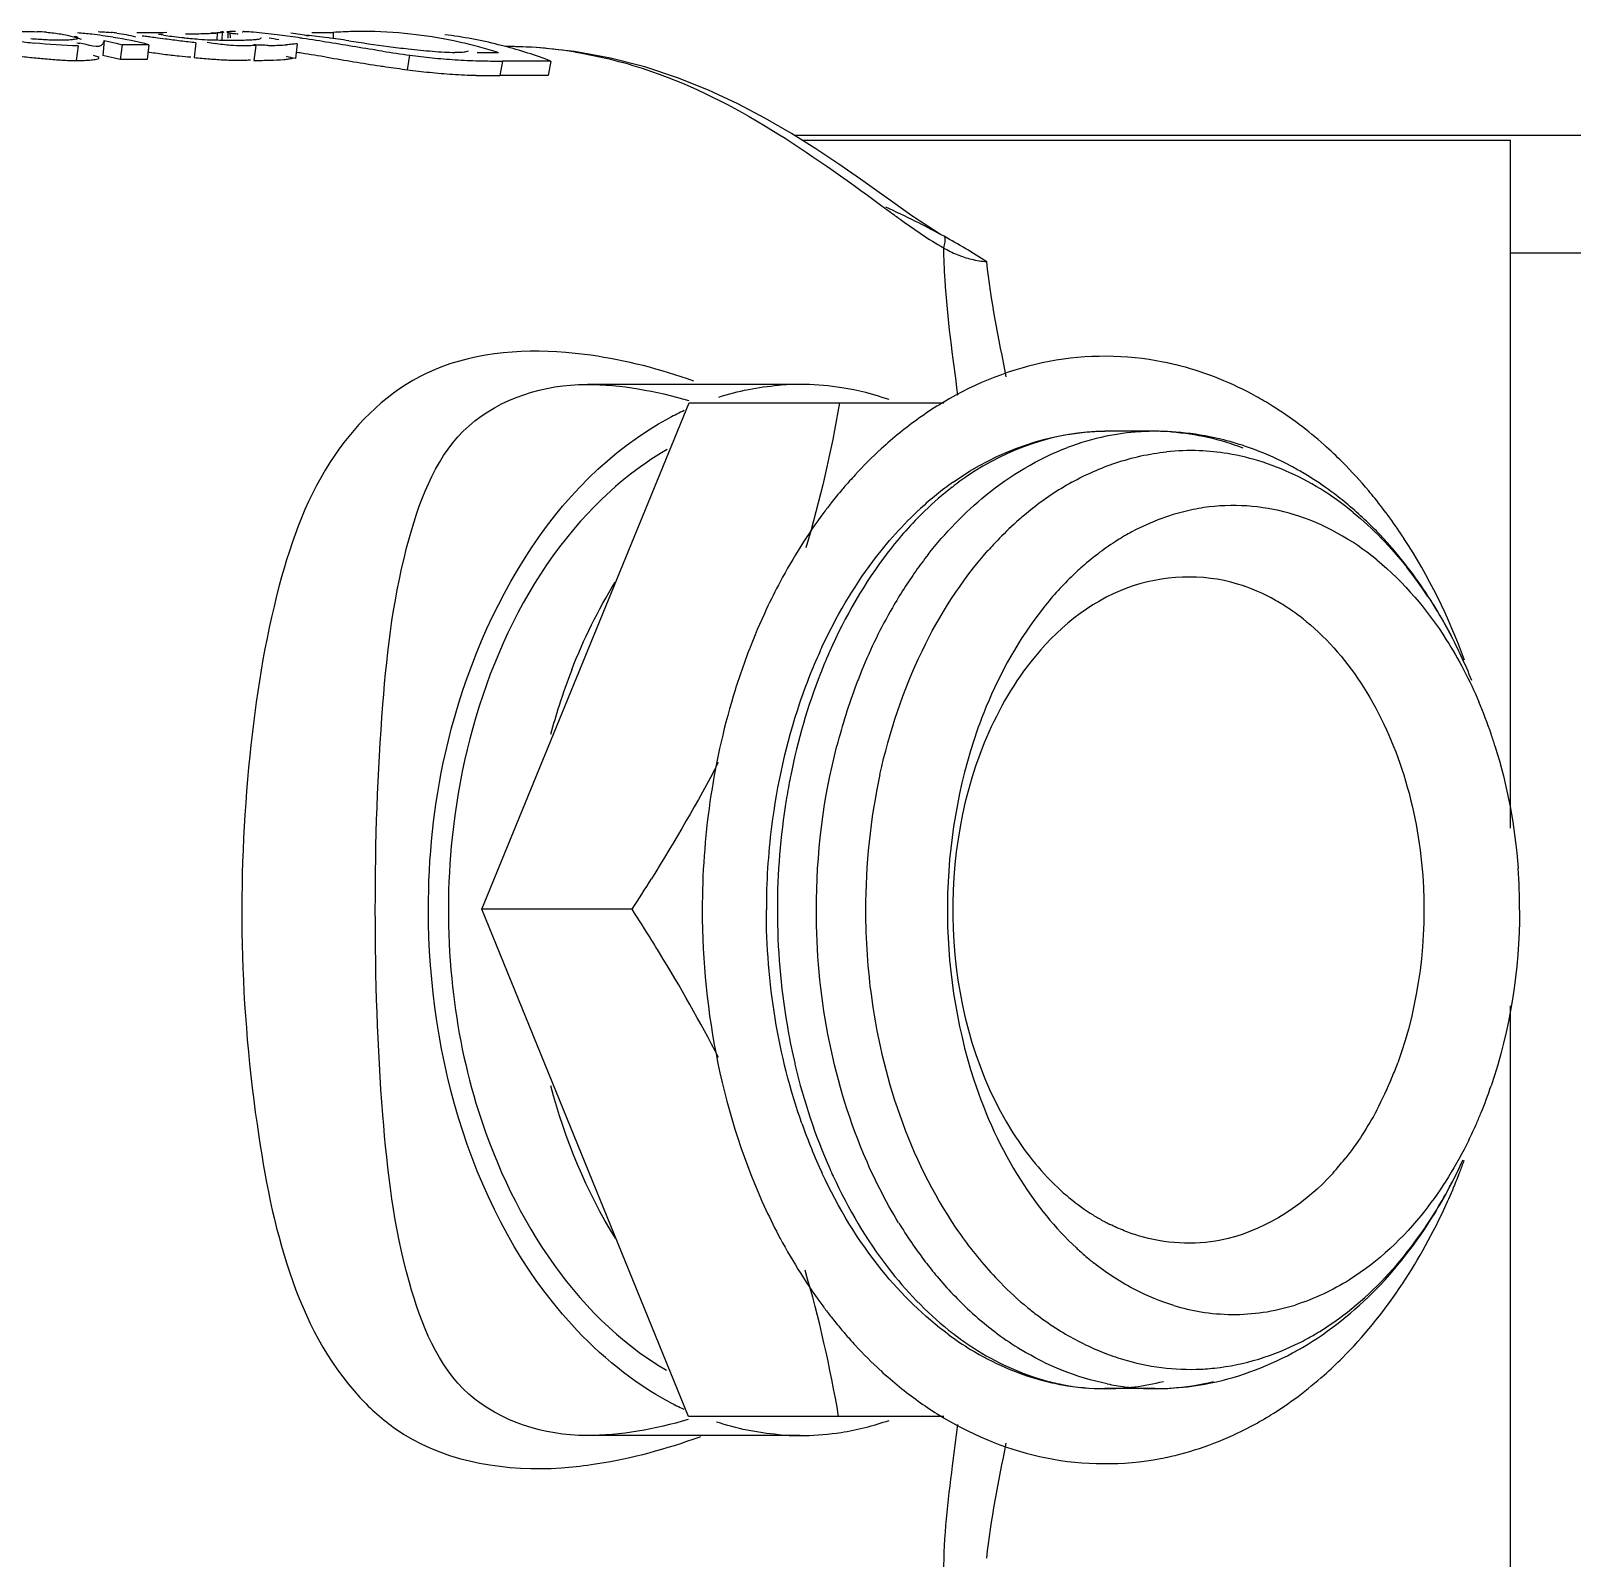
# Model space of a CAD drawing. Header units: millimetres. Extents: x 0 to 10500, y 0 to 7425.
# Drawn here: x 2777.8 to 2818.85, y 1739.97 to 1780.65 of the extents above; entities that cross this region are included whole.
import ezdxf

# ---------------------------------------------------------------- set-up
doc = ezdxf.new("R2010")
doc.units = ezdxf.units.MM
doc.header["$LTSCALE"] = 577.5
doc.layers.get('0').update_dxf_attribs({"linetype": 'CONTINUOUS'})

msp = doc.modelspace()

# ---------------------------------------------------------------- linework, layer by layer
at = {"color": 6, "linetype": 'Continuous'}
for p, q in [((2779.75, 1780.387), (2779.71, 1779.991)), ((2779.75, 1780.387), (2779.909, 1780.353)), ((2779.909, 1780.353), (2780.067, 1780.317)), ((2781.378, 1780.428), (2781.17, 1780.456)), ((2781.304, 1780.549), (2781.193, 1780.548)), ((2781.333, 1780.53), (2781.193, 1780.548)), ((2782.761, 1780.582), (2782.753, 1780.405)), ((2782.894, 1780.406), (2782.9, 1780.604)), ((2783.038, 1780.61), (2783.042, 1780.45)), ((2783.038, 1780.61), (2783.098, 1780.59)), ((2783.098, 1780.59), (2783.104, 1780.462)), ((2785.279, 1780.605), (2785.852, 1780.605)), ((2785.858, 1780.444), (2785.852, 1780.605)), ((2779.056, 1780.249), (2779.005, 1779.855)), ((2779.865, 1779.958), (2779.71, 1779.991)), ((2780.021, 1779.923), (2779.865, 1779.958)), ((2780.067, 1780.317), (2780.225, 1780.279)), ((2780.225, 1780.279), (2780.176, 1779.885)), ((2780.94, 1780.279), (2780.225, 1780.279)), ((2780.94, 1780.279), (2780.891, 1779.885)), ((2782.191, 1780.331), (2782.145, 1779.936)), ((2783.787, 1780.254), (2783.736, 1779.86)), ((2784.891, 1780.302), (2784.844, 1779.907)), ((2787.825, 1779.61), (2787.89, 1780)), ((2790.253, 1780.065), (2789.68, 1780.065)), ((2791.265, 1780.204), (2790.436, 1780.231)), ((2792.275, 1780.098), (2791.265, 1780.204)), ((2793.234, 1779.922), (2792.275, 1780.098)), ((2780.176, 1779.885), (2780.021, 1779.923)), ((2780.891, 1779.885), (2780.176, 1779.885)), ((2790.36, 1779.842), (2790.287, 1779.455)), ((2791.648, 1779.842), (2790.36, 1779.842)), ((2791.648, 1779.842), (2791.575, 1779.455)), ((2794.146, 1779.686), (2793.234, 1779.922)), ((2795.014, 1779.399), (2794.146, 1779.686)), ((2791.575, 1779.455), (2790.287, 1779.455)), ((2795.84, 1779.068), (2795.014, 1779.399)), ((2796.624, 1778.702), (2795.84, 1779.068)), ((2797.362, 1778.313), (2796.624, 1778.702)), ((2798.055, 1777.91), (2797.362, 1778.313)), ((2798.704, 1777.503), (2798.055, 1777.91)), ((2798.341, 1777.731), (2817.203, 1777.731)), ((2799.311, 1777.098), (2798.704, 1777.503)), ((2817.203, 1759.41), (2817.203, 1777.731)), ((2799.89, 1776.695), (2799.311, 1777.098)), ((2800.392, 1776.337), (2799.89, 1776.695)), ((2800.752, 1776.08), (2800.392, 1776.337)), ((2801.26, 1775.72), (2800.752, 1776.08)), ((2802.023, 1775.226), (2801.26, 1775.72)), ((2802.118, 1775.174), (2802.023, 1775.226)), ((2817.203, 1774.731), (2830.557, 1774.731)), ((2792.59, 1771.231), (2792.603, 1771.231)), ((2798.284, 1771.231), (2792.62, 1771.231)), ((2789.807, 1757.25), (2795.33, 1770.74)), ((2795.33, 1770.74), (2799.333, 1770.74)), ((2799.333, 1770.74), (2802.114, 1770.736)), ((2807.732, 1769.981), (2806.4, 1769.981)), ((2795.307, 1743.74), (2789.807, 1757.25)), ((2793.81, 1757.25), (2789.807, 1757.25)), ((2817.203, 1736.731), (2817.203, 1754.676)), ((2807.732, 1744.481), (2806.4, 1744.481)), ((2799.31, 1743.74), (2795.307, 1743.74)), ((2802.114, 1743.736), (2799.31, 1743.74)), ((2792.594, 1743.231), (2792.587, 1743.231)), ((2798.284, 1743.231), (2792.609, 1743.231))]:
    msp.add_line(p, q, dxfattribs=at)
at = {"color": 7, "linetype": 'Continuous'}
msp.add_line((2798.122, 1777.868), (2830.94, 1777.868), dxfattribs=at)
at = {"color": 6, "linetype": 'Continuous'}
for centre, radius, start, end in [((2780.159, 1801.928), 21.725, 262.8431, 263.9798), ((2778.764, 1791.798), 11.397, 265.1243, 267.0712), ((2777.722, 1774.163), 6.465, 85.654, 87.8852), ((2778.686, 1790.21), 9.807, 267.0511, 268.1668), ((2778.076, 1768.848), 11.784, 83.4524, 85.3153), ((2778.066, 1768.762), 11.87, 80.66, 83.451), ((2779.545, 1776.36), 4.263, 82.672, 84.7634), ((2778.032, 1768.563), 12.071, 76.0606, 80.6534), ((2775.897, 1741.275), 39.534, 82.3354, 82.6006), ((2783.637, 1796.544), 16.176, 263.4959, 263.8683), ((2783.345, 1793.817), 13.434, 263.8641, 264.4199), ((2782.99, 1790.115), 9.715, 264.3828, 265.7526), ((2782.989, 1790.242), 9.842, 265.8106, 267.5856), ((2783.041, 1791.582), 11.182, 267.6116, 269.2683), ((2782.483, 1793.074), 12.481, 270.4972, 271.2484), ((2783.108, 1796.298), 15.899, 269.2429, 269.7834), ((2783.15, 1806.768), 26.369, 269.7778, 270.0131), ((2781.521, 1757.443), 23.273, 83.0119, 83.7905), ((2781.953, 1767.962), 12.684, 78.8643, 80.0727), ((2783.621, 1772.642), 8.02, 80.4118, 82.1028), ((2779.58, 1744.871), 35.993, 81.2694, 81.4726), ((2783.217, 1770.237), 10.459, 79.0402, 80.4224), ((2774.299, 1711.009), 70.264, 80.62828, 81.20402), ((2768.631, 1664.12), 117.592, 81.37722, 81.65306), ((2786.636, 1768.905), 11.726, 92.5577, 93.8351), ((2786.636, 1768.918), 11.713, 91.2795, 92.5577), ((2786.636, 1768.931), 11.7, 90.0001, 91.2795), ((2786.634, 1768.887), 11.744, 83.765, 89.9929), ((2786.612, 1768.7), 11.932, 78.1683, 83.7552), ((2787.35, 1768.618), 12.015, 76.0529, 82.9621), ((2786.563, 1768.461), 12.176, 75.4439, 78.1734), ((2781.226, 1812.48), 32.72, 263.3215, 264.0506), ((2780.421, 1792.824), 12.575, 263.6063, 263.9623), ((2782.555, 1788.258), 8.319, 264.4149, 266.5874), ((2783.857, 1787.721), 7.502, 259.5084, 261.1428), ((2784.193, 1786.196), 5.936, 269.2335, 269.9954), ((2784.196, 1785.514), 5.254, 269.9615, 274.4124), ((2782.08, 1768.382), 11.852, 76.5161, 77.7055), ((2779.878, 1746.426), 34.014, 81.334, 81.5852), ((2775.213, 1716.285), 64.513, 80.65375, 81.2714), ((2792.638, 1815.382), 35.699, 261.1792, 262.3572), ((2790.333, 1802.822), 22.791, 262.4062, 263.7395), ((2790.553, 1800.113), 20.289, 262.4594, 264.1358), ((2789.087, 1783.089), 3.014, 269.9533, 271.6442), ((2786.53, 1768.332), 12.309, 74.8006, 75.4476), ((2786.496, 1768.211), 12.435, 72.4157, 74.7977), ((2787.296, 1768.386), 12.253, 75.3174, 76.0683), ((2787.208, 1768.074), 12.577, 69.3291, 75.2928), ((2790.427, 1768.606), 11.625, 80.7338, 89.9605), ((2780.319, 1803.736), 23.929, 264.0391, 264.992), ((2784.085, 1799.803), 19.961, 264.4253, 265.6205), ((2783.687, 1794.512), 14.656, 265.5925, 267.1641), ((2794.079, 1825.336), 46.153, 261.3024, 261.4949), ((2792.162, 1812.371), 33.046, 261.4571, 262.4585), ((2790.454, 1799.682), 20.243, 262.5373, 264.2132), ((2790.168, 1796.794), 17.34, 264.1932, 266.2326), ((2790.252, 1797.118), 17.279, 264.1147, 266.1695), ((2790.134, 1795.626), 15.783, 266.235, 268.5208), ((2790.281, 1801.609), 21.767, 268.5396, 269.8443), ((2790.356, 1816.171), 36.329, 269.7889, 270.0063), ((2790.059, 1795.416), 15.958, 266.2965, 268.549), ((2790.218, 1802.122), 22.667, 268.578, 269.9339), ((2790.285, 1818.569), 39.113, 269.863, 270.003), ((2792.331, 1757.497), 20.205, 63.4584, 65.9582), ((2792.168, 1757.165), 20.574, 61.3806, 63.4644), ((2792.186, 1757.202), 20.534, 57.3776, 61.0718), ((2791.124, 1760.886), 11.231, 81.8794, 85.3119), ((2806.372, 1763.899), 8.084, 75.3584, 78.7021), ((2798.282, 1764.247), 6.984, 90.0164, 94.7493), ((2798.282, 1764.23), 7.001, 88.9634, 90.0174), ((2798.278, 1764.151), 7.079, 80.9432, 88.9442), ((2798.23, 1763.884), 7.351, 70.7586, 80.8972), ((2798.626, 1763.141), 8.148, 114.8773, 117.9544), ((2807.273, 1762.137), 10.051, 121.6887, 129.1255), ((2806.965, 1762.613), 9.484, 120.8193, 121.6187), ((2805.864, 1762.661), 9.427, 57.9768, 61.0492), ((2807.785, 1761.493), 10.873, 129.0774, 132.4644), ((2807.805, 1763.207), 6.781, 101.6741, 110.6977), ((2807.742, 1763.498), 6.483, 93.7482, 101.6463), ((2807.733, 1763.612), 6.369, 90.01, 93.7321), ((2807.732, 1762.608), 7.373, 87.6652, 89.9995), ((2807.732, 1763.615), 6.366, 85.9466, 90.0053), ((2807.727, 1762.541), 7.44, 79.6209, 87.6516), ((2807.672, 1762.28), 7.707, 69.3921, 79.57), ((2808.264, 1760.974), 11.58, 132.4805, 137.3466), ((2808.678, 1763.351), 6.116, 87.8063, 95.9947), ((2808.674, 1763.291), 6.177, 80.7508, 87.7991), ((2808.642, 1763.103), 6.367, 71.9745, 80.7321), ((2807.513, 1761.861), 8.155, 61.8418, 69.3825), ((2804.722, 1761.169), 11.309, 44.9494, 48.3359), ((2808.481, 1762.627), 6.869, 63.3531, 71.9304), ((2807.352, 1761.549), 8.506, 59.5444, 61.8742), ((2807.181, 1761.266), 8.837, 54.131, 59.5173), ((2804.191, 1760.644), 12.056, 39.9889, 44.9319), ((2808.814, 1760.465), 12.329, 138.3412, 139.7742), ((2808.646, 1760.614), 12.104, 137.3183, 138.3399), ((2807.502, 1761.394), 8.876, 125.3902, 132.6536), ((2807.817, 1761.452), 8.925, 127.8804, 134.0815), ((2807.318, 1762.085), 8.119, 124.2836, 127.8379), ((2809.205, 1761.983), 7.594, 119.0078, 123.8855), ((2808.155, 1761.979), 7.595, 55.3663, 63.3489), ((2809.425, 1759.968), 13.117, 141.8259, 143.2459), ((2809.1, 1760.225), 12.702, 139.7782, 141.8293), ((2809.518, 1761.516), 8.156, 123.881, 128.2466), ((2806.89, 1760.86), 9.336, 50.9732, 54.1507), ((2807.816, 1761.478), 8.2, 50.6685, 55.4043), ((2806.497, 1760.386), 9.952, 44.2161, 50.9342), ((2803.748, 1760.265), 12.639, 38.8789, 40.0166), ((2803.097, 1759.754), 13.467, 33.1931, 38.8309), ((2810.183, 1760.719), 9.195, 131.2667, 135.8537), ((2809.903, 1761.032), 8.775, 130.048, 131.2401), ((2809.769, 1761.193), 8.566, 128.2262, 130.0505), ((2809.839, 1762.519), 5.487, 98.377, 101.4652), ((2809.776, 1762.341), 5.669, 73.1494, 74.3313), ((2810.228, 1761.518), 6.566, 118.238, 122.1226), ((2806.097, 1759.986), 10.517, 42.1433, 44.2546), ((2810.566, 1760.343), 9.731, 135.8348, 138.4201), ((2810.444, 1761.176), 6.97, 122.1386, 126.7951), ((2805.935, 1759.838), 10.737, 41.4292, 42.1481), ((2805.811, 1759.729), 10.902, 40.1003, 41.4276), ((2810.632, 1759.694), 11.357, 141.9252, 144.6918), ((2810.78, 1760.727), 7.531, 126.7962, 131.4258), ((2811.129, 1759.342), 11.965, 144.6942, 147.3532), ((2811.104, 1760.356), 8.024, 131.408, 134.3026), ((2805.771, 1759.496), 11.057, 33.4645, 38.3762), ((2811.673, 1758.559), 15.773, 151.9538, 154.9498), ((2811.708, 1758.971), 12.653, 147.3533, 150.0867), ((2812.499, 1758.177), 16.683, 154.9625, 159.0133), ((2812.757, 1758.386), 13.855, 150.1526, 157.8062), ((2803.737, 1758.334), 13.407, 24.4036, 30.6589), ((2807.914, 1760.211), 6.079, 50.69, 51.5778), ((2813.5, 1757.792), 17.756, 159.0117, 163.1795), ((2811.853, 1758.194), 14.323, 155.0613, 157.7437), ((2812.634, 1758.123), 14.829, 156.7023, 158.6009), ((2812.311, 1758.26), 14.478, 156.1965, 156.6968), ((2803.753, 1758.302), 13.404, 25.1208, 26.0647), ((2803.376, 1758.128), 13.82, 22.1694, 25.1109), ((2807.072, 1757.833), 15.96, 158.7027, 162.3335), ((2812.629, 1757.881), 15.159, 157.7562, 161.3197), ((2813.709, 1757.979), 14.889, 157.7408, 159.3222), ((2814.605, 1757.653), 15.842, 159.3639, 165.5701), ((2804.642, 1757.808), 12.726, 18.8437, 22.9525), ((2807.754, 1757.614), 16.677, 162.3303, 165.0807), ((2814.988, 1757.82), 12.701, 157.7501, 160.674), ((2804.199, 1757.653), 13.195, 17.4128, 18.8608), ((2815.116, 1757.363), 17.428, 168.5606, 170.3206), ((2817.013, 1757.244), 16.988, 167.781, 180.0448), ((2815.373, 1757.318), 17.69, 170.3171, 170.7345), ((2815.937, 1757.235), 18.26, 170.7612, 180.0118), ((2815.304, 1757.234), 17.92, 172.8953, 180.0084), ((2807.605, 1757.231), 18.69, 174.063, 185.6104), ((2802.28, 1757.235), 15.165, 359.9517, 4.1965), ((2742.707, 1790.236), 60.824, 327.15869, 328.06424), ((2742.823, 1724.47), 60.615, 31.80872, 32.73682), ((2815.917, 1757.226), 18.24, 179.9844, 189.6352), ((2747.032, 1727.09), 55.657, 31.4063, 31.8005), ((2814.961, 1757.07), 17.271, 189.6566, 192.8431), ((2814.665, 1757.005), 16.968, 192.8517, 193.3529), ((2804.43, 1756.72), 10.398, 337.7445, 339.9545), ((2804.993, 1756.484), 9.787, 332.0772, 337.7753), ((2804.612, 1756.662), 12.757, 337.7548, 341.1653), ((2805.09, 1756.47), 12.242, 336.3283, 337.739), ((2812.249, 1756.437), 14.753, 199.3789, 204.8901), ((2805.386, 1756.34), 11.919, 333.9271, 336.333), ((2806.96, 1755.232), 7.449, 318.2595, 321.8072), ((2803.742, 1756.126), 13.401, 329.3546, 335.5333), ((2799.706, 1756.52), 17.322, 338.8234, 339.8705), ((2812.142, 1756.126), 14.293, 203.8756, 204.7678), ((2807.209, 1755.011), 7.117, 316.218, 318.248), ((2804.119, 1755.981), 12.996, 332.1255, 333.5619), ((2800.016, 1756.4), 16.991, 337.3681, 338.8248), ((2803.937, 1756.072), 13.2, 333.5599, 334.238), ((2809.462, 1754.416), 6.294, 227.809, 230.6767), ((2804.435, 1755.813), 12.639, 330.0057, 332.1288), ((2800.509, 1756.192), 16.455, 334.9477, 337.3735), ((2811.683, 1755.908), 15.785, 204.9669, 208.0516), ((2809.186, 1754.072), 5.852, 230.6376, 238.0134), ((2811.402, 1755.303), 12.294, 211.3972, 214.3232), ((2808.989, 1753.765), 5.488, 238.0586, 241.2294), ((2808.922, 1753.645), 5.35, 241.2387, 242.253), ((2808.888, 1753.579), 5.276, 242.2524, 243.5256), ((2810.825, 1754.908), 11.594, 214.3211, 217.427), ((2811.036, 1754.024), 7.917, 227.0577, 227.8885), ((2810.924, 1753.9), 7.75, 227.8869, 229.1596), ((2810.782, 1753.735), 7.532, 229.1584, 230.6868), ((2810.299, 1754.507), 10.933, 217.4313, 220.0825), ((2810.679, 1753.61), 7.371, 230.6898, 231.7143), ((2809.631, 1753.932), 10.052, 220.0284, 227.2154), ((2810.508, 1754.06), 9.649, 223.2949, 224.5108), ((2810.053, 1753.6), 9.002, 224.4532, 230.6276), ((2809.853, 1752.033), 5.578, 253.1262, 260.7606), ((2809.794, 1752.053), 5.599, 278.4177, 287.3553), ((2809.426, 1754.495), 13.118, 216.747, 218.1498), ((2809.122, 1754.255), 12.73, 218.1477, 219.9751), ((2808.966, 1753.223), 9.08, 227.2539, 232.332), ((2809.614, 1753.078), 8.32, 230.6856, 232.983), ((2809.405, 1752.797), 7.969, 232.9647, 237.7945), ((2809.827, 1751.907), 5.449, 260.8186, 278.3058), ((2808.837, 1754.017), 12.359, 219.977, 221.6325), ((2807.538, 1752.664), 8.481, 231.3318, 232.1137), ((2807.1, 1752.516), 8.194, 233.662, 238.5477), ((2807.309, 1752.366), 8.104, 232.0897, 236.0645), ((2808.685, 1752.867), 8.626, 232.3663, 233.4626), ((2808.44, 1752.529), 8.209, 233.4298, 238.5446), ((2808.218, 1752.365), 7.462, 298.986, 301.5725), ((2808.646, 1753.848), 12.104, 221.6344, 222.7431), ((2808.268, 1753.491), 11.585, 222.7169, 227.4144), ((2806.769, 1751.971), 7.556, 238.5278, 246.4882), ((2808.816, 1751.677), 6.701, 247.3147, 251.9879), ((2807.347, 1752.922), 8.516, 298.4043, 300.4547), ((2808.322, 1752.177), 7.247, 297.0247, 298.981), ((2804.724, 1753.291), 11.307, 311.6463, 315.0506), ((2807.789, 1752.974), 10.879, 227.4274, 230.9398), ((2806.535, 1751.438), 6.974, 246.5033, 254.8667), ((2806.433, 1751.077), 6.599, 254.9099, 259.799), ((2806.457, 1750.683), 6.208, 253.7581, 258.1345), ((2806.392, 1750.976), 6.495, 270.0797, 283.9567), ((2807.72, 1750.991), 6.51, 273.9273, 283.9588), ((2808.678, 1751.112), 6.117, 271.4336, 275.9944), ((2807.286, 1752.343), 10.073, 230.8991, 237.9214), ((2806.431, 1750.566), 6.087, 258.1466, 258.955), ((2806.401, 1750.911), 6.43, 259.8119, 269.9857), ((2806.405, 1750.418), 5.938, 258.9343, 269.9603), ((2807.739, 1750.946), 6.465, 258.594, 262.8527), ((2807.731, 1750.882), 6.401, 262.853, 270.0047), ((2807.731, 1750.883), 6.402, 270.0077, 273.8938), ((2807.732, 1751.857), 7.376, 270.0009, 273.0871), ((2807.728, 1751.915), 7.434, 273.0935, 280.3734), ((2798.629, 1751.325), 8.153, 242.0463, 244.9959), ((2798.23, 1750.575), 7.349, 278.9481, 289.2422), ((2806.981, 1751.874), 9.513, 237.9833, 239.1593), ((2805.882, 1751.77), 9.392, 298.7674, 301.6246), ((2789.873, 1759.055), 16.862, 289.2637, 290.0067), ((2798.282, 1750.215), 6.984, 265.2507, 269.9836), ((2798.282, 1750.232), 7.001, 269.9826, 271.0366), ((2798.279, 1750.297), 7.066, 271.0488, 278.906), ((2806.374, 1750.553), 8.074, 280.7517, 284.5284), ((2791.14, 1753.47), 11.124, 274.0439, 278.1406)]:
    msp.add_arc(centre, radius, start, end, dxfattribs=at)
for points, knots in [([(2777.366, 1780.631), (2777.465, 1780.631), (2777.663, 1780.631), (2777.861, 1780.627), (2777.96, 1780.623)], [0, 0, 0, 0, 0.499879, 1, 1, 1, 1]), ([(2778.212, 1780.609), (2778.275, 1780.604), (2778.403, 1780.592), (2778.531, 1780.575), (2778.594, 1780.564)], [0, 0, 0, 0, 0.499388, 1, 1, 1, 1]), ([(2778.372, 1780.408), (2778.406, 1780.407), (2778.469, 1780.405), (2778.533, 1780.404), (2778.563, 1780.404)], [0, 0, 0, 0, 0.527293, 1, 1, 1, 1]), ([(2778.563, 1780.404), (2778.619, 1780.404), (2778.724, 1780.406), (2778.828, 1780.412), (2778.876, 1780.417)], [0, 0, 0, 0, 0.544742, 1, 1, 1, 1]), ([(2778.594, 1780.564), (2778.685, 1780.549), (2778.867, 1780.513), (2779.045, 1780.461), (2779.133, 1780.43)], [0, 0, 0, 0, 0.496235, 1, 1, 1, 1]), ([(2778.876, 1780.417), (2778.915, 1780.42), (2778.971, 1780.429), (2779.034, 1780.438), (2779.049, 1780.451)], [0, 0, 0, 0, 0.66322, 1, 1, 1, 1]), ([(2779.049, 1780.451), (2779.055, 1780.457), (2779.009, 1780.497), (2778.979, 1780.487), (2778.95, 1780.491)], [0, 0, 0, 0, 0.209191, 1, 1, 1, 1]), ([(2779.75, 1780.387), (2779.737, 1780.36), (2779.674, 1780.11), (2779.303, 1780.297), (2779.099, 1780.319)], [0, 0, 0, 0, 0.128633, 1, 1, 1, 1]), ([(2779.588, 1780.626), (2779.645, 1780.624), (2779.761, 1780.619), (2779.877, 1780.61), (2779.934, 1780.605)], [0, 0, 0, 0, 0.499879, 1, 1, 1, 1]), ([(2780.089, 1780.588), (2780.172, 1780.577), (2780.338, 1780.55), (2780.502, 1780.511), (2780.583, 1780.487)], [0, 0, 0, 0, 0.497189, 1, 1, 1, 1]), ([(2780.616, 1780.602), (2780.759, 1780.603), (2781.027, 1780.604), (2781.294, 1780.606), (2781.419, 1780.609)], [0, 0, 0, 0, 0.534143, 1, 1, 1, 1]), ([(2780.988, 1780.48), (2780.943, 1780.486), (2780.868, 1780.495), (2780.792, 1780.504), (2780.763, 1780.505)], [0, 0, 0, 0, 0.604663, 1, 1, 1, 1]), ([(2781.333, 1780.53), (2781.405, 1780.521), (2781.562, 1780.5), (2781.72, 1780.481), (2781.805, 1780.472)], [0, 0, 0, 0, 0.460188, 1, 1, 1, 1]), ([(2782.191, 1780.331), (2782.054, 1780.344), (2781.783, 1780.375), (2781.513, 1780.41), (2781.378, 1780.428)], [0, 0, 0, 0, 0.502206, 1, 1, 1, 1]), ([(2782.384, 1780.565), (2782.308, 1780.563), (2782.151, 1780.559), (2781.994, 1780.557), (2781.913, 1780.555)], [0, 0, 0, 0, 0.482308, 1, 1, 1, 1]), ([(2782.761, 1780.582), (2782.705, 1780.578), (2782.58, 1780.571), (2782.454, 1780.567), (2782.384, 1780.565)], [0, 0, 0, 0, 0.442877, 1, 1, 1, 1]), ([(2782.922, 1780.604), (2782.903, 1780.601), (2782.847, 1780.599), (2782.791, 1780.597), (2782.755, 1780.596)], [0, 0, 0, 0, 0.350956, 1, 1, 1, 1]), ([(2782.837, 1780.621), (2782.867, 1780.619), (2782.933, 1780.651), (2782.925, 1780.604), (2782.922, 1780.604)], [0, 0, 0, 0, 0.906452, 1, 1, 1, 1]), ([(2783.057, 1780.625), (2783.044, 1780.623), (2783.003, 1780.627), (2783.025, 1780.611), (2783.03, 1780.61)], [0, 0, 0, 0, 0.729852, 1, 1, 1, 1]), ([(2783.243, 1780.631), (2783.209, 1780.631), (2783.147, 1780.63), (2783.085, 1780.627), (2783.057, 1780.625)], [0, 0, 0, 0, 0.548333, 1, 1, 1, 1]), ([(2783.098, 1780.59), (2783.13, 1780.585), (2783.203, 1780.577), (2783.276, 1780.571), (2783.318, 1780.568)], [0, 0, 0, 0, 0.428773, 1, 1, 1, 1]), ([(2783.156, 1780.399), (2783.219, 1780.399), (2783.34, 1780.4), (2783.461, 1780.402), (2783.519, 1780.404)], [0, 0, 0, 0, 0.515911, 1, 1, 1, 1]), ([(2783.5, 1780.623), (2783.479, 1780.623), (2783.445, 1780.643), (2783.431, 1780.606), (2783.436, 1780.603)], [0, 0, 0, 0, 0.804772, 1, 1, 1, 1]), ([(2784.038, 1780.58), (2783.933, 1780.592), (2783.754, 1780.609), (2783.574, 1780.623), (2783.5, 1780.623)], [0, 0, 0, 0, 0.586739, 1, 1, 1, 1]), ([(2783.519, 1780.404), (2783.577, 1780.405), (2783.68, 1780.41), (2783.782, 1780.418), (2783.827, 1780.424)], [0, 0, 0, 0, 0.563528, 1, 1, 1, 1]), ([(2783.827, 1780.424), (2783.851, 1780.427), (2783.881, 1780.433), (2783.923, 1780.446), (2783.926, 1780.457)], [0, 0, 0, 0, 0.680007, 1, 1, 1, 1]), ([(2783.926, 1780.457), (2783.926, 1780.458), (2783.926, 1780.461), (2783.925, 1780.464), (2783.924, 1780.465)], [0, 0, 0, 0, 0.464771, 1, 1, 1, 1]), ([(2784.917, 1780.466), (2784.82, 1780.481), (2784.632, 1780.508), (2784.443, 1780.533), (2784.352, 1780.544)], [0, 0, 0, 0, 0.517215, 1, 1, 1, 1]), ([(2785.145, 1780.543), (2785.235, 1780.532), (2785.421, 1780.507), (2785.606, 1780.481), (2785.701, 1780.467)], [0, 0, 0, 0, 0.482952, 1, 1, 1, 1]), ([(2779.608, 1779.921), (2779.615, 1779.932), (2779.544, 1779.978), (2779.502, 1779.979), (2779.46, 1779.988)], [0, 0, 0, 0, 0.241029, 1, 1, 1, 1]), ([(2780.901, 1780.088), (2780.971, 1780.078), (2781.114, 1780.057), (2781.257, 1780.037), (2781.331, 1780.027)], [0, 0, 0, 0, 0.485953, 1, 1, 1, 1]), ([(2781.331, 1780.027), (2781.399, 1780.018), (2781.537, 1780.001), (2781.676, 1779.986), (2781.746, 1779.979)], [0, 0, 0, 0, 0.492701, 1, 1, 1, 1]), ([(2783.43, 1780.249), (2783.325, 1780.249), (2783.081, 1780.257), (2782.839, 1780.287), (2782.702, 1780.309)], [0, 0, 0, 0, 0.431646, 1, 1, 1, 1]), ([(2783.787, 1780.254), (2783.728, 1780.254), (2783.609, 1780.251), (2783.49, 1780.249), (2783.43, 1780.249)], [0, 0, 0, 0, 0.496297, 1, 1, 1, 1]), ([(2784.114, 1780.26), (2784.054, 1780.261), (2783.926, 1780.265), (2783.798, 1780.271), (2783.73, 1780.276)], [0, 0, 0, 0, 0.468633, 1, 1, 1, 1]), ([(2784.891, 1780.302), (2784.844, 1780.297), (2784.747, 1780.288), (2784.65, 1780.279), (2784.6, 1780.275)], [0, 0, 0, 0, 0.489946, 1, 1, 1, 1]), ([(2787.848, 1780.167), (2787.957, 1780.155), (2788.171, 1780.133), (2788.386, 1780.113), (2788.493, 1780.104)], [0, 0, 0, 0, 0.505536, 1, 1, 1, 1]), ([(2788.493, 1780.104), (2788.598, 1780.096), (2788.795, 1780.082), (2788.992, 1780.074), (2789.085, 1780.074)], [0, 0, 0, 0, 0.532987, 1, 1, 1, 1]), ([(2789.174, 1780.076), (2789.227, 1780.077), (2789.32, 1780.083), (2789.413, 1780.099), (2789.45, 1780.112)], [0, 0, 0, 0, 0.574062, 1, 1, 1, 1]), ([(2792.299, 1780.079), (2792.987, 1779.968), (2795.968, 1779.211), (2798.536, 1777.402), (2800.435, 1776.004)], [0, 0, 0, 0, 0.227963, 1, 1, 1, 1]), ([(2778.23, 1779.898), (2778.297, 1779.892), (2778.427, 1779.882), (2778.557, 1779.873), (2778.62, 1779.869)], [0, 0, 0, 0, 0.51399, 1, 1, 1, 1]), ([(2778.62, 1779.869), (2778.688, 1779.865), (2778.817, 1779.858), (2778.945, 1779.855), (2779.005, 1779.855)], [0, 0, 0, 0, 0.532818, 1, 1, 1, 1]), ([(2779.005, 1779.855), (2779.076, 1779.855), (2779.209, 1779.858), (2779.342, 1779.866), (2779.403, 1779.872)], [0, 0, 0, 0, 0.536309, 1, 1, 1, 1]), ([(2779.403, 1779.872), (2779.45, 1779.876), (2779.514, 1779.888), (2779.596, 1779.901), (2779.608, 1779.921)], [0, 0, 0, 0, 0.668823, 1, 1, 1, 1]), ([(2782.961, 1779.874), (2783.028, 1779.871), (2783.155, 1779.866), (2783.282, 1779.864), (2783.342, 1779.864)], [0, 0, 0, 0, 0.525746, 1, 1, 1, 1]), ([(2783.342, 1779.864), (2783.399, 1779.864), (2783.501, 1779.865), (2783.603, 1779.872), (2783.648, 1779.878)], [0, 0, 0, 0, 0.554319, 1, 1, 1, 1]), ([(2783.736, 1779.86), (2783.88, 1779.86), (2784.146, 1779.863), (2784.412, 1779.874), (2784.533, 1779.885)], [0, 0, 0, 0, 0.542336, 1, 1, 1, 1]), ([(2784.533, 1779.885), (2784.576, 1779.889), (2784.652, 1779.897), (2784.728, 1779.911), (2784.761, 1779.919)], [0, 0, 0, 0, 0.55567, 1, 1, 1, 1]), ([(2800.435, 1776.004), (2800.519, 1775.942), (2800.69, 1775.816), (2800.861, 1775.692), (2800.947, 1775.63)], [0, 0, 0, 0, 0.49754, 1, 1, 1, 1]), ([(2802.135, 1775.017), (2802.132, 1774.995), (2802.124, 1774.946), (2802.112, 1774.897), (2802.106, 1774.871)], [0, 0, 0, 0, 0.460289, 1, 1, 1, 1]), ([(2802.118, 1775.174), (2802.133, 1775.16), (2802.145, 1775.103), (2802.14, 1775.051), (2802.135, 1775.017)], [0, 0, 0, 0, 0.365419, 1, 1, 1, 1]), ([(2802.106, 1774.871), (2802.103, 1774.586), (2802.159, 1773.271), (2802.344, 1771.967), (2802.477, 1770.945)], [0, 0, 0, 0, 0.216356, 1, 1, 1, 1]), ([(2802.106, 1774.871), (2802.22, 1774.8), (2802.459, 1774.678), (2802.715, 1774.597), (2802.844, 1774.566)], [0, 0, 0, 0, 0.50331, 1, 1, 1, 1]), ([(2802.844, 1774.566), (2802.912, 1774.549), (2803.049, 1774.522), (2803.187, 1774.503), (2803.256, 1774.496)], [0, 0, 0, 0, 0.501466, 1, 1, 1, 1]), ([(2792.042, 1772.08), (2790.794, 1772.181), (2788.3, 1771.964), (2785.548, 1769.34), (2784.209, 1765.633), (2783.262, 1759.502), (2783.387, 1752.134), (2784.925, 1745.892), (2786.727, 1744.073)], [0, 0, 0, 0, 0.113057, 0.211377, 0.324952, 0.463598, 0.768847, 1, 1, 1, 1]), ([(2786.97, 1757.231), (2786.97, 1759.055), (2787.076, 1762.401), (2787.596, 1766.77), (2789.066, 1770.482), (2791.485, 1771.231), (2792.589, 1771.231)], [0, 0, 0, 0, 0.328373, 0.598995, 0.801268, 1, 1, 1, 1]), ([(2788.385, 1757.231), (2788.385, 1758.631), (2788.863, 1763.54), (2791.644, 1768.661), (2794.807, 1770.339)], [0, 0, 0, 0, 0.281141, 1, 1, 1, 1]), ([(2794.741, 1769.497), (2793.962, 1769.047), (2790.816, 1766.445), (2789.339, 1762.27), (2789.015, 1759.164)], [0, 0, 0, 0, 0.223781, 1, 1, 1, 1]), ([(2809.932, 1765.913), (2808.997, 1766.196), (2806.76, 1766.102), (2805.094, 1764.686), (2804.424, 1763.836)], [0, 0, 0, 0, 0.474558, 1, 1, 1, 1]), ([(2811.692, 1764.974), (2811.573, 1765.068), (2811.331, 1765.246), (2811.075, 1765.404), (2810.946, 1765.477)], [0, 0, 0, 0, 0.504878, 1, 1, 1, 1]), ([(2803.003, 1762.023), (2801.975, 1759.092), (2801.926, 1754.606), (2803.632, 1750.861), (2804.159, 1750.031)], [0, 0, 0, 0, 0.759653, 1, 1, 1, 1]), ([(2792.587, 1743.231), (2791.483, 1743.231), (2789.064, 1743.981), (2787.594, 1747.696), (2787.076, 1752.064), (2786.97, 1755.41), (2786.97, 1757.231)], [0, 0, 0, 0, 0.198734, 0.401042, 0.672168, 1, 1, 1, 1]), ([(2794.807, 1744.123), (2793.828, 1744.643), (2789.883, 1747.884), (2788.385, 1753.336), (2788.385, 1757.231)], [0, 0, 0, 0, 0.221533, 1, 1, 1, 1]), ([(2800.908, 1748.898), (2800.549, 1749.486), (2799.244, 1752.076), (2798.716, 1755.027), (2798.716, 1757.231)], [0, 0, 0, 0, 0.237964, 1, 1, 1, 1]), ([(2800.026, 1757.231), (2800.026, 1756.434), (2800.232, 1753.417), (2801.268, 1750.409), (2802.554, 1748.586)], [0, 0, 0, 0, 0.263118, 1, 1, 1, 1]), ([(2789.005, 1755.404), (2789.115, 1754.282), (2789.848, 1750.34), (2792.206, 1746.438), (2794.723, 1744.975)], [0, 0, 0, 0, 0.279209, 1, 1, 1, 1]), ([(2807.296, 1748.552), (2807.167, 1748.592), (2806.909, 1748.683), (2806.659, 1748.795), (2806.536, 1748.856)], [0, 0, 0, 0, 0.496149, 1, 1, 1, 1]), ([(2786.727, 1744.073), (2787.027, 1743.77), (2788.478, 1742.578), (2790.496, 1742.273), (2791.925, 1742.373)], [0, 0, 0, 0, 0.229343, 1, 1, 1, 1]), ([(2802.478, 1743.525), (2802.43, 1743.157), (2802.263, 1741.852), (2802.097, 1740.538), (2802.106, 1739.591)], [0, 0, 0, 0, 0.281297, 1, 1, 1, 1])]:
    msp.add_open_spline(points, degree=3, knots=knots, dxfattribs=at)
for points in [[(2786.261, 1780.383), (2786.614, 1780.33), (2786.968, 1780.277), (2787.322, 1780.231)], [(2779.056, 1780.249), (2778.663, 1780.249), (2778.271, 1780.283), (2777.881, 1780.323)], [(2785.69, 1779.942), (2786.16, 1779.865), (2786.629, 1779.786), (2787.1, 1779.714)], [(2787.164, 1780.105), (2786.689, 1780.178), (2786.215, 1780.258), (2785.741, 1780.335)], [(2800.947, 1775.63), (2801.322, 1775.36), (2801.7, 1775.092), (2802.106, 1774.871)], [(2803.772, 1771.433), (2803.576, 1772.45), (2803.359, 1773.466), (2803.256, 1774.496)], [(2795.455, 1771.319), (2794.565, 1771.631), (2793.644, 1771.872), (2792.711, 1772.005)], [(2804.919, 1771.841), (2803.932, 1771.654), (2802.969, 1771.272), (2802.107, 1770.757)], [(2807.956, 1771.826), (2806.963, 1772.024), (2805.914, 1772.03), (2804.919, 1771.841)], [(2810.427, 1770.91), (2809.795, 1771.26), (2809.115, 1771.538), (2808.416, 1771.72)], [(2792.602, 1771.231), (2793.519, 1771.229), (2794.439, 1771.055), (2795.321, 1770.8)], [(2796.122, 1770.893), (2796.635, 1771.055), (2797.168, 1771.162), (2797.704, 1771.207)], [(2799.333, 1770.74), (2799.107, 1769.438), (2798.814, 1768.144), (2798.439, 1766.876)], [(2812.24, 1769.618), (2811.811, 1770), (2811.35, 1770.349), (2810.863, 1770.654)], [(2802.361, 1768.63), (2803.519, 1769.45), (2804.98, 1769.98), (2806.399, 1769.981)], [(2806.399, 1769.981), (2805.118, 1769.981), (2803.803, 1769.514), (2802.745, 1768.793)], [(2808.182, 1769.965), (2808.827, 1769.919), (2809.471, 1769.773), (2810.075, 1769.542)], [(2803.233, 1768.28), (2803.884, 1768.81), (2804.623, 1769.254), (2805.409, 1769.55)], [(2806.69, 1769.139), (2807.127, 1769.285), (2807.581, 1769.386), (2808.039, 1769.434)], [(2805.522, 1768.624), (2805.895, 1768.831), (2806.287, 1769.005), (2806.69, 1769.139)], [(2801.692, 1766.697), (2802.146, 1767.277), (2802.662, 1767.815), (2803.233, 1768.28)], [(2811.307, 1767.799), (2810.578, 1768.004), (2809.789, 1768.057), (2809.039, 1767.947)], [(2798.916, 1767.817), (2798.482, 1767.235), (2798.094, 1766.616), (2797.752, 1765.975)], [(2800.22, 1766.514), (2800.599, 1767.019), (2801.023, 1767.495), (2801.488, 1767.922)], [(2801.609, 1767.863), (2801.256, 1767.523), (2800.93, 1767.155), (2800.63, 1766.767)], [(2808.748, 1767.896), (2808.182, 1767.781), (2807.63, 1767.575), (2807.121, 1767.302)], [(2813.643, 1766.555), (2812.99, 1767.09), (2812.227, 1767.522), (2811.419, 1767.767)], [(2813.013, 1767.821), (2813.539, 1767.39), (2814.016, 1766.893), (2814.439, 1766.36)], [(2815.976, 1763.889), (2815.562, 1765.021), (2815.027, 1766.118), (2814.366, 1767.127)], [(2798.866, 1764.234), (2799.239, 1765.035), (2799.689, 1765.807), (2800.22, 1766.514)], [(2800.63, 1766.767), (2800, 1765.952), (2799.481, 1765.046), (2799.065, 1764.104)], [(2801.531, 1764.127), (2801.994, 1765.088), (2802.579, 1766.004), (2803.287, 1766.802)], [(2813.643, 1766.555), (2814.37, 1765.96), (2814.99, 1765.223), (2815.494, 1764.43)], [(2815.27, 1765.17), (2814.94, 1765.725), (2814.566, 1766.257), (2814.15, 1766.751)], [(2805.5, 1766.099), (2805.227, 1765.832), (2804.972, 1765.546), (2804.736, 1765.246)], [(2792.201, 1763.63), (2792.517, 1764.438), (2792.901, 1765.223), (2793.357, 1765.96)], [(2810.946, 1765.477), (2810.625, 1765.658), (2810.284, 1765.807), (2809.932, 1765.913)], [(2814.995, 1765.593), (2815.291, 1765.145), (2815.558, 1764.675), (2815.794, 1764.192)], [(2804.736, 1765.246), (2804.113, 1764.456), (2803.614, 1763.56), (2803.233, 1762.629)], [(2811.765, 1764.915), (2812.364, 1764.424), (2812.875, 1763.817), (2813.29, 1763.164)], [(2815.494, 1764.43), (2815.829, 1763.904), (2816.117, 1763.345), (2816.36, 1762.771)], [(2800.41, 1760.84), (2800.657, 1761.971), (2801.027, 1763.085), (2801.531, 1764.127)], [(2798.828, 1763.533), (2798.484, 1762.656), (2798.22, 1761.743), (2798.033, 1760.82)], [(2804.424, 1763.836), (2803.912, 1763.185), (2803.501, 1762.446), (2803.186, 1761.679)], [(2813.29, 1763.164), (2813.749, 1762.442), (2814.102, 1761.648), (2814.358, 1760.832)], [(2796.504, 1762.93), (2795.948, 1761.093), (2795.677, 1759.151), (2795.677, 1757.231)], [(2798.268, 1762.736), (2797.908, 1761.672), (2797.661, 1760.564), (2797.522, 1759.45)], [(2798.716, 1757.231), (2798.716, 1758.699), (2798.895, 1760.18), (2799.262, 1761.601)], [(2803.186, 1761.679), (2801.872, 1758.468), (2802.088, 1754.226), (2803.949, 1751.298)], [(2816.79, 1761.601), (2817.12, 1760.547), (2817.323, 1759.446), (2817.404, 1758.344)], [(2796.103, 1761.158), (2795.553, 1760.103), (2794.955, 1759.072), (2794.325, 1758.061)], [(2814.358, 1760.832), (2814.63, 1759.964), (2814.797, 1759.056), (2814.864, 1758.148)], [(2814.864, 1758.148), (2814.987, 1756.474), (2814.773, 1754.733), (2814.198, 1753.156)], [(2795.677, 1757.231), (2795.677, 1754.51), (2796.225, 1751.712), (2797.374, 1749.245)], [(2798.332, 1751.542), (2797.692, 1753.355), (2797.384, 1755.308), (2797.384, 1757.231)], [(2817.445, 1757.222), (2817.443, 1755.642), (2817.196, 1754.039), (2816.686, 1752.544)], [(2796.113, 1753.302), (2795.623, 1754.251), (2795.092, 1755.181), (2794.535, 1756.093)], [(2798.155, 1753.086), (2798.378, 1752.148), (2798.682, 1751.224), (2799.072, 1750.341)], [(2793.367, 1748.486), (2792.591, 1749.734), (2792.022, 1751.124), (2791.642, 1752.544)], [(2813.641, 1751.901), (2813.403, 1751.454), (2813.128, 1751.024), (2812.815, 1750.626)], [(2803.949, 1751.298), (2804.309, 1750.732), (2804.739, 1750.203), (2805.236, 1749.753)], [(2816.091, 1751.101), (2815.766, 1750.436), (2815.375, 1749.798), (2814.917, 1749.216)], [(2800.461, 1747.639), (2799.824, 1748.427), (2799.293, 1749.308), (2798.866, 1750.228)], [(2799.164, 1750.139), (2799.562, 1749.276), (2800.049, 1748.447), (2800.629, 1747.696)], [(2804.159, 1750.031), (2804.576, 1749.374), (2805.072, 1748.758), (2805.642, 1748.228)], [(2812.347, 1750.087), (2811.585, 1749.292), (2810.565, 1748.65), (2809.485, 1748.437)], [(2812.124, 1746.007), (2813.48, 1746.84), (2814.586, 1748.117), (2815.381, 1749.494)], [(2812.726, 1745.303), (2813.846, 1746.424), (2814.745, 1747.788), (2815.416, 1749.224)], [(2814.917, 1749.216), (2814.358, 1748.505), (2813.683, 1747.864), (2812.917, 1747.383)], [(2813.631, 1747.137), (2814.261, 1747.784), (2814.81, 1748.518), (2815.271, 1749.295)], [(2797.753, 1748.485), (2798.094, 1747.845), (2798.481, 1747.228), (2798.915, 1746.647)], [(2802.554, 1748.586), (2802.838, 1748.185), (2803.148, 1747.801), (2803.485, 1747.443)], [(2809.485, 1748.437), (2808.768, 1748.296), (2807.995, 1748.338), (2807.296, 1748.552)], [(2799.31, 1743.74), (2799.085, 1745.053), (2798.792, 1746.358), (2798.414, 1747.636)], [(2802.245, 1745.916), (2801.579, 1746.405), (2800.98, 1746.995), (2800.461, 1747.639)], [(2800.629, 1747.696), (2801.1, 1747.087), (2801.638, 1746.524), (2802.239, 1746.043)], [(2807.219, 1747.109), (2806.828, 1747.31), (2806.457, 1747.552), (2806.112, 1747.824)], [(2808.234, 1746.695), (2807.884, 1746.801), (2807.543, 1746.941), (2807.219, 1747.109)], [(2812.917, 1747.383), (2812.465, 1747.1), (2811.974, 1746.868), (2811.464, 1746.709)], [(2811.663, 1745.58), (2812.384, 1746.004), (2813.047, 1746.538), (2813.631, 1747.137)], [(2805.158, 1746.054), (2805.499, 1745.839), (2805.859, 1745.65), (2806.232, 1745.494)], [(2802.785, 1745.642), (2803.378, 1745.243), (2804.035, 1744.923), (2804.721, 1744.723)], [(2806.461, 1744.608), (2805.65, 1744.772), (2804.862, 1745.095), (2804.156, 1745.526)], [(2809.317, 1745.028), (2810.113, 1745.112), (2810.902, 1745.358), (2811.615, 1745.721)], [(2806.744, 1745.304), (2807.413, 1745.087), (2808.128, 1744.979), (2808.831, 1744.997)], [(2809.066, 1744.602), (2809.878, 1744.751), (2810.672, 1745.038), (2811.398, 1745.431)], [(2810.806, 1743.773), (2811.313, 1744.085), (2811.793, 1744.446), (2812.238, 1744.842)], [(2795.305, 1743.657), (2794.425, 1743.404), (2793.508, 1743.232), (2792.593, 1743.231)], [(2797.704, 1743.255), (2797.146, 1743.301), (2796.591, 1743.416), (2796.06, 1743.589)], [(2802.104, 1743.706), (2802.945, 1743.204), (2803.882, 1742.828), (2804.843, 1742.636)], [(2808.4, 1742.737), (2809.095, 1742.917), (2809.771, 1743.192), (2810.401, 1743.537)], [(2792.716, 1742.458), (2793.641, 1742.589), (2794.554, 1742.828), (2795.436, 1743.136)], [(2803.256, 1739.966), (2803.359, 1740.994), (2803.576, 1742.009), (2803.771, 1743.025)], [(2804.843, 1742.636), (2805.836, 1742.437), (2806.886, 1742.432), (2807.88, 1742.621)]]:
    msp.add_open_spline(points, degree=3, dxfattribs=at)

doc.saveas('drawing.dxf')
